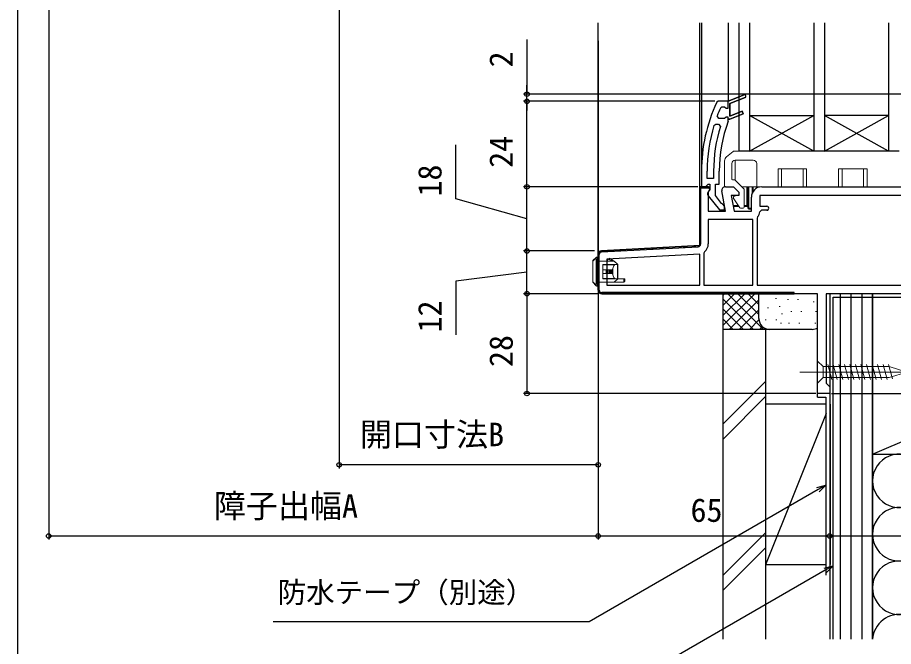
# Model space of a CAD drawing. Units: millimetres, scale not verified. Extents: x -525 to 525, y -783 to 778.
# Drawn here: x -525 to -279.1, y -72.2 to 104.3 of the extents above; entities that cross this region are included whole.
import ezdxf
from ezdxf.enums import TextEntityAlignment as Align

# ---------------------------------------------------------------- set-up
doc = ezdxf.new("R2010")
doc.units = ezdxf.units.MM
doc.header["$LTSCALE"] = 4
for name, color, linetype in [('0-3_YKK_11', 7, 'Continuous'), ('0-4_YKK_12', 2, 'Continuous'), ('0-7_YKK_D', 6, 'Continuous'), ('0-8_YKK_ZWAK', 7, 'Continuous'), ('0-9_YSS_K', 3, 'Continuous'), ('0-A_YSS_KE', 3, 'Continuous')]:
    doc.layers.add(name, color=color, linetype=linetype)
doc.layers.add('0-5_YKK_13', color=4, linetype='Continuous', lineweight=18)
doc.styles.add('ＭＳ ゴシック', font='')
doc.styles.get('ＭＳ ゴシック').set_extended_font_data('MS Gothic')

msp = doc.modelspace()

# ---------------------------------------------------------------- linework, layer by layer
at = {"layer": '0-3_YKK_11'}
for p, q in [((-332.583, 56.5), (-332.283, 56.8)), ((-333.499, 55.584), (-333.199, 55.884)), ((-333.499, 52.756), (-333.199, 53.056)), ((-333.499, 49.927), (-333.199, 50.227)), ((-333.499, 47.099), (-333.199, 47.399)), ((-333.499, 44.271), (-333.199, 44.571)), ((-361.036, 38.55), (-333.957, 39.969)), ((-349.953, 39.131), (-349.636, 39.448)), ((-346.968, 39.287), (-346.651, 39.604)), ((-343.983, 39.444), (-343.666, 39.761)), ((-340.998, 39.6), (-340.681, 39.917)), ((-338.013, 39.757), (-337.696, 40.074)), ((-335.028, 39.913), (-334.711, 40.23)), ((-333.499, 41.442), (-333.199, 41.742)), ((-361.999, 27.8), (-361.999, 37.851)), ((-361.999, 37.851), (-361.999, 27.8)), ((-361.699, 27.8), (-361.699, 37.851)), ((-358.907, 38.662), (-358.59, 38.979)), ((-355.922, 38.818), (-355.605, 39.135)), ((-352.937, 38.974), (-352.62, 39.292)), ((-361.999, 35.57), (-361.699, 35.87)), ((-361.999, 32.741), (-361.699, 33.041)), ((-361.999, 29.913), (-361.699, 30.213)), ((-361.834, 27.249), (-361.615, 27.468)), ((-359.455, 26.8), (-359.155, 27.1)), ((-356.627, 26.8), (-356.327, 27.1)), ((-353.798, 26.8), (-353.498, 27.1)), ((-350.97, 26.8), (-350.67, 27.1)), ((-348.141, 26.8), (-347.841, 27.1)), ((-345.313, 26.8), (-345.013, 27.1)), ((-342.485, 26.8), (-342.185, 27.1)), ((-339.656, 26.8), (-339.356, 27.1)), ((-336.828, 26.8), (-336.528, 27.1)), ((-333.999, 26.8), (-333.699, 27.1)), ((-331.171, 26.8), (-330.871, 27.1)), ((-328.342, 26.8), (-328.042, 27.1)), ((-325.514, 26.8), (-325.214, 27.1)), ((-322.686, 26.8), (-322.386, 27.1)), ((-319.857, 26.8), (-319.557, 27.1)), ((-317.029, 26.8), (-316.729, 27.1)), ((-314.2, 26.8), (-313.9, 27.1)), ((-311.372, 26.8), (-311.072, 27.1)), ((-308.543, 26.8), (-308.243, 27.1)), ((-300.399, 26.8), (-360.999, 26.8))]:
    msp.add_line(p, q, dxfattribs=at)
for points in [[(-327.705, 78.9), (-327.246, 79.2), (-326.574, 79.2), (-326.09, 78.825), (-325.499, 78.9), (-325.499, 80.8), (-321.047, 82.572), (-325.499, 80.8), (-328.281, 80.8), (-328.735, 80.51)], [(-320.751, 81.828), (-324.999, 80.138), (-324.999, 76.661), (-321.547, 78.035), (-321.251, 77.291), (-324.999, 75.8), (-325.499, 75.8), (-325.499, 76.3), (-326.09, 76.375), (-326.574, 76), (-326.599, 76), (-328.135, 76), (-328.603, 76.675)], [(-325.529, 75.183), (-325.499, 75.354), (-325.499, 75.8), (-324.999, 75.8), (-321.251, 77.291), (-321.547, 78.035), (-324.999, 76.661), (-324.999, 80.138), (-320.751, 81.828)], [(-329.491, 74.045), (-329.012, 74.4), (-328.176, 74.4), (-327.698, 73.752)], [(-316.099, 56.8), (-265.399, 56.8), (-265.399, 69.1), (-272.499, 69.1)], [(-332.999, 61.167), (-332.999, 56.8), (-331.899, 56.8), (-331.403, 57.238), (-331.106, 57.5), (-330.699, 57.5), (-330.699, 56.1), (-330.899, 55.7)], [(-329.599, 61.167), (-329.599, 59.1), (-331.399, 59.1), (-331.399, 61.167)], [(-331.086, 54.283), (-327.974, 50.3), (-326.499, 50.3), (-326.499, 51.401), (-326.975, 51.901), (-327.344, 52.092), (-329.099, 54.339), (-329.099, 57.5), (-327.999, 57.5), (-327.999, 61.167)], [(-333.199, 40.768), (-333.199, 56.5), (-330.641, 56.5), (-331.099, 56.8), (-330.675, 56.035), (-331.099, 55.356), (-331.099, 50), (-326.292, 50), (-327.284, 55.626)], [(-326.299, 56.8), (-323.999, 56.8), (-322.499, 55.3), (-322.499, 54.4), (-324.631, 54.4), (-323.855, 50), (-318.999, 50), (-318.999, 53.9)], [(-274.899, 51.4), (-272.999, 51.4), (-272.999, 54.4), (-316.599, 54.4), (-316.599, 51.4), (-314.699, 51.4)], [(-317.399, 29.2), (-272.999, 29.2), (-272.999, 50.2), (-274.899, 50.2)], [(-314.699, 50.2), (-316.115, 50.2), (-316.612, 49.752)], [(-318.599, 29.2), (-318.599, 47.6), (-331.099, 47.6), (-331.099, 40.768)], [(-317.261, 48.345), (-317.399, 48), (-317.399, 29.2)], [(-332.123, 38.557), (-332.299, 38.176), (-332.299, 29.2), (-318.599, 29.2)], [(-246.999, 34.6), (-246.999, 31.958), (-247.119, 31.775), (-247.119, 31.225), (-246.999, 31.042), (-246.999, 26.8), (-297.999, 26.8), (-297.999, 1.7), (-297.499, 1.2), (-296.999, 0.7), (-296.999, -1.2), (-300.399, -1.2), (-300.399, 26.8)], [(-360.999, 26.8), (-306.999, 26.8), (-306.999, 27.1), (-360.999, 27.1)]]:
    msp.add_lwpolyline(points, dxfattribs=at)
for points in [[(-361.052, 38.85), (-333.499, 40.294), (-333.499, 56.8), (-331.099, 56.8), (-333.499, 56.8), (-333.499, 40.294)], [(-333.499, 37.89), (-359.599, 36.522), (-359.599, 29.2), (-333.499, 29.2)]]:
    msp.add_lwpolyline(points, close=True, dxfattribs=at)
for centre, radius, start, end in [((-320.899, 82.2), 0.4, 291.69939, 111.69941), ((-320.899, 82.2), 0.4, 291.69939, 111.69941), ((-286.999, 61.167), 46, 155.13402, 179.99999), ((-287, 61.167), 44.4, 156.46078, 159.55779), ((-286.999, 61.167), 44.4, 163.13981, 180.00001), ((-286.999, 61.167), 41, 160.01112, 180.00001), ((-286.999, 61.167), 42.6, 162.81723, 180.00001), ((-326.299, 55.8), 1, 90, 189.99998), ((-316.099, 53.9), 2.9, 90.00001, 179.99999), ((-330.299, 54.9), 1, 126.86989, 218.08672), ((-318.999, 50), 2.4, 316.39716, 354.0622), ((-314.699, 50.8), 0.6, 269.99999, 90.00001), ((-333.999, 40.768), 0.8, 273.00004, 0.00001), ((-333.999, 40.768), 2.9, 310.32022, 0.00001), ((-360.999, 37.851), 1, 93.00003, 180), ((-360.999, 37.851), 1, 93.00003, 180), ((-360.999, 37.851), 0.7, 93.00002, 179.99999), ((-360.999, 27.8), 1, 180.00001, 269.99999), ((-360.999, 27.8), 1, 180.00001, 269.99999), ((-360.999, 27.8), 0.7, 180.00001, 269.99999)]:
    msp.add_arc(centre, radius, start, end, dxfattribs=at)
at = {"layer": '0-4_YKK_12'}
for p, q in [((-361.999, 37.71), (-361.999, 102.8)), ((-333.499, 56.301), (-333.499, 102.8)), ((-332.999, 102.8), (-332.999, 61.167)), ((-325.499, 102.8), (-325.499, 80.8)), ((-322.498, 102.8), (-322.5, 66.8)), ((-319.499, 102.8), (-319.499, 66.8)), ((-301.499, 102.8), (-301.499, 66.8)), ((-298.499, 102.8), (-298.499, 66.8)), ((-280.499, 102.8), (-280.499, 66.8)), ((-319.499, 76.8), (-301.499, 76.8)), ((-319.499, 66.8), (-301.499, 76.8)), ((-301.499, 66.8), (-319.499, 76.8)), ((-280.499, 76.8), (-298.499, 76.8)), ((-280.499, 66.8), (-298.499, 76.8)), ((-298.499, 66.8), (-280.499, 76.8)), ((-277.499, 66.8), (-322.5, 66.8))]:
    msp.add_line(p, q, dxfattribs=at)
at = {"layer": '0-5_YKK_13'}
for p, q in [((-324.081, 66.734), (-325.936, 65.25)), ((-277.499, 66.8), (-323.894, 66.8)), ((-326.499, 64.079), (-326.499, 57)), ((-323.499, 64.3), (-318.499, 64.3)), ((-323.499, 58.628), (-323.499, 64.3)), ((-324.499, 59), (-324.499, 63.3)), ((-317.499, 63.3), (-317.499, 56.8)), ((-303.499, 61.8), (-311.499, 61.8)), ((-311.499, 56.8), (-311.499, 61.8)), ((-304.499, 56.8), (-304.499, 61.8)), ((-303.499, 61.8), (-303.499, 56.8)), ((-286.499, 61.8), (-294.499, 61.8)), ((-294.499, 56.8), (-294.499, 61.8)), ((-287.499, 56.8), (-287.499, 61.8)), ((-286.499, 61.8), (-286.499, 56.8)), ((-326.499, 56.78), (-326.499, 56.8)), ((-326.299, 56.8), (-326.499, 56.8)), ((-326.299, 56.8), (-324.706, 56.8)), ((-323.878, 58.8), (-324.299, 58.8)), ((-321.146, 56.275), (-323.524, 58.654)), ((-321.671, 56.8), (-317.499, 56.8)), ((-318.799, 54.958), (-318.799, 56.8)), ((-318.499, 56.8), (-318.499, 55.528)), ((-317.499, 56.8), (-311.499, 56.8)), ((-303.499, 56.8), (-304.499, 56.8)), ((-303.499, 56.8), (-294.499, 56.8)), ((-286.499, 56.8), (-287.499, 56.8)), ((-286.499, 56.8), (-277.499, 56.8)), ((-323.306, 54.4), (-323.899, 54.058)), ((-320.999, 51.1), (-320.999, 55.921)), ((-319.999, 50.8), (-319.999, 56.5)), ((-319.999, 56.5), (-319.699, 56.5)), ((-319.699, 56.5), (-319.699, 50.8)), ((-323.999, 53.885), (-323.999, 53.563)), ((-323.963, 53.448), (-322.198, 50.928)), ((-324.137, 51.6), (-322.669, 51.6)), ((-322.459, 51.3), (-324.084, 51.3)), ((-321.952, 50.8), (-321.299, 50.8)), ((-320.999, 51.6), (-320.299, 51.6)), ((-320.299, 51.3), (-320.999, 51.3)), ((-320.299, 51.6), (-320.299, 51.3)), ((-319.699, 50.8), (-318.999, 50.8)), ((-318.999, 50.5), (-319.699, 50.5)), ((-362.375, 37.1), (-362.379, 37.095)), ((-363.499, 30.076), (-363.499, 35.976)), ((-363.493, 35.976), (-363.499, 35.976)), ((-362.673, 36.796), (-363.493, 35.976)), ((-363.493, 35.976), (-363.493, 30.125)), ((-362.253, 36.1), (-362.547, 36.1)), ((-361.999, 36.1), (-361.999, 29.9)), ((-357.499, 35.9), (-361.999, 35.9)), ((-360.699, 35), (-357.263, 35)), ((-360.699, 34.896), (-360.699, 35)), ((-360.699, 34.896), (-360.699, 33.5)), ((-357.442, 34.896), (-360.699, 34.896)), ((-356.499, 35), (-357.499, 35.9)), ((-356.564, 35), (-357.263, 35)), ((-356.564, 31), (-356.564, 35)), ((-356.564, 35), (-356.499, 35)), ((-356.499, 35), (-356.499, 31)), ((-359.799, 33.5), (-360.699, 33.5)), ((-360.699, 33.5), (-360.699, 32.5)), ((-360.699, 32.5), (-360.699, 31.104)), ((-359.799, 33.5), (-359.799, 32.5)), ((-359.358, 33.5), (-359.799, 33.5)), ((-359.216, 32.5), (-359.358, 32.5)), ((-359.216, 33.5), (-359.216, 32.5)), ((-358.799, 33.5), (-359.216, 33.5)), ((-358.799, 32.5), (-359.216, 32.5)), ((-358.799, 33.5), (-358.799, 32.5)), ((-358.667, 33.5), (-358.799, 33.5)), ((-358.667, 32.5), (-358.799, 32.5)), ((-358.485, 32.5), (-358.667, 32.5)), ((-358.485, 33.5), (-358.485, 32.5)), ((-358.45, 32.5), (-358.485, 32.5)), ((-358.45, 33.5), (-358.258, 33.5)), ((-358.258, 32.5), (-358.45, 32.5)), ((-358.258, 33.5), (-358.258, 32.5)), ((-358.027, 33.5), (-358.258, 33.5)), ((-358.027, 32.5), (-358.258, 32.5)), ((-358.027, 33.5), (-358.027, 32.5)), ((-357.887, 33.896), (-357.887, 32.104)), ((-363.493, 30.125), (-362.63, 29.261)), ((-357.499, 30), (-361.999, 30)), ((-360.699, 31.104), (-357.442, 31.104)), ((-357.499, 30), (-356.499, 31)), ((-354.799, 30), (-357.499, 30)), ((-356.564, 31), (-357.263, 31)), ((-356.499, 31), (-356.564, 31)), ((-354.799, 31), (-354.499, 31)), ((-362.487, 28.988), (-362.548, 29.049)), ((-362.336, 28.988), (-362.275, 28.9)), ((-300.399, 7.9), (-300.399, 1.7)), ((-300.399, 7.9), (-298.849, 6.35)), ((-280.315, 6.35), (-298.849, 6.35)), ((-298.849, 6.35), (-298.849, 3.25)), ((-296.423, 2.7), (-297.548, 6.9)), ((-294.87, 2.7), (-295.995, 6.9)), ((-293.317, 2.7), (-294.442, 6.9)), ((-291.764, 2.7), (-292.889, 6.9)), ((-290.211, 2.7), (-291.337, 6.9)), ((-288.658, 2.7), (-289.784, 6.9)), ((-287.105, 2.7), (-288.231, 6.9)), ((-285.552, 2.7), (-286.678, 6.9)), ((-283.999, 2.7), (-285.125, 6.9)), ((-282.447, 2.7), (-283.572, 6.9)), ((-280.894, 2.7), (-282.019, 6.9)), ((-279.41, 2.959), (-280.466, 6.9)), ((-275.399, 4.8), (-280.315, 6.35)), ((-305.399, 4.8), (-270.399, 4.8)), ((-300.399, 1.7), (-298.849, 3.25)), ((-298.849, 3.25), (-280.315, 3.25)), ((-275.399, 4.8), (-280.315, 3.25))]:
    msp.add_line(p, q, dxfattribs=at)
for points in [[(-310.499, 61.8), (-310.499, 56.8), (-311.499, 56.8)], [(-293.499, 61.8), (-293.499, 56.8), (-294.499, 56.8)], [(-319.999, 51.6), (-320.299, 51.6), (-320.299, 56.8)], [(-319.699, 50.5), (-319.699, 50.8), (-319.999, 50.8)], [(-363.411, 36.188), (-362.591, 37.009), (-362.587, 37.012)], [(-362.375, 37.1), (-361.999, 37.1), (-361.999, 36.1), (-362.253, 36.1)], [(-362.253, 36.1), (-362.253, 29.9), (-362.547, 29.9), (-362.547, 36.1)], [(-359.399, 35.9), (-359.399, 36.5), (-357.799, 35.9)], [(-358.799, 36.275), (-358.799, 36.8), (-356.999, 35.6)], [(-357.285, 35.707), (-356.999, 35.6), (-356.999, 35.45)], [(-359.358, 32.5), (-359.799, 32.5), (-360.699, 32.5)], [(-359.358, 32.5), (-359.358, 33.5), (-359.216, 33.5)], [(-358.667, 32.5), (-358.667, 33.5), (-358.485, 33.5)], [(-358.45, 32.5), (-358.45, 33.5), (-358.485, 33.5)], [(-358.027, 33.5), (-357.947, 33.695), (-357.887, 33.896)], [(-357.887, 32.104), (-357.946, 32.303), (-358.027, 32.5)], [(-362.548, 29.049), (-363.499, 30), (-363.499, 30.076)], [(-362.253, 29.9), (-361.999, 29.9), (-361.999, 28.9), (-362.275, 28.9)], [(-357.263, 31), (-360.699, 31), (-360.699, 31.104)], [(-354.799, 30), (-354.799, 31), (-356.499, 31)], [(-354.499, 31), (-354.499, 30.3), (-354.799, 30)]]:
    msp.add_lwpolyline(points, dxfattribs=at)
for centre, radius, start, end in [((-323.894, 66.5), 0.3, 90, 128.65981), ((-324.999, 64.079), 1.5, 128.65981, 180), ((-323.499, 63.3), 1, 90, 180), ((-318.499, 63.3), 1, 0, 90), ((-326.299, 57), 0.2, 180, 270), ((-324.299, 59), 0.2, 180, 270), ((-323.878, 58.3), 0.5, 45, 90), ((-320.299, 56.5), 0.3, 0, 90), ((-320.299, 56.5), 0.6, 0, 30), ((-321.499, 55.921), 0.5, 0, 45), ((-323.799, 53.885), 0.2, 120, 180), ((-323.799, 53.563), 0.2, 180, 215), ((-321.952, 51.1), 0.3, 215, 270), ((-321.299, 51.1), 0.3, 270, 0), ((-320.299, 51), 0.3, 0, 90), ((-319.699, 50.8), 0.3, 180, 270), ((-362.39, 36.809), 0.284, 135.21566, 182.49633), ((-362.369, 36.791), 0.304, 91.7644, 179.04855), ((-362.382, 36.8), 0.295, 89.30544, 134.94469), ((-362.375, 36.8), 0.3, 90, 135), ((-363.199, 35.976), 0.3, 135, 180), ((-363.21, 35.988), 0.284, 135.21566, 182.49633), ((-362.347, 29.249), 0.284, 177.50367, 224.78434), ((-362.318, 29.301), 0.314, 187.32627, 266.78077), ((-362.383, 29.223), 0.24, 226.38814, 281.18869), ((-362.275, 29.2), 0.3, 225, 270)]:
    msp.add_arc(centre, radius, start, end, dxfattribs=at)
for centre, major_axis, ratio, start_param, end_param in [((-362.393, 36.1), (0, 1), 0.14, 4.712389, 6.1791526), ((-362.687, 36.1), (0, 0.7), 0.2, 4.712389, 6.1791526), ((-355.71, 33), (0, 2.9), 0.789474, 0.8581397, 1.2566748), ((-357.263, 34.7), (0, 0.3), 0.789474, 6.2831853, 7.141325), ((-355.71, 33), (0, 2.9), 0.789474, 1.8849178, 2.283453), ((-363.199, 30.125), (0.286, 0.119), 0.756388, 2.640578, 2.8379736), ((-362.687, 29.9), (0, 0.7), 0.2, 3.5625567, 4.712389), ((-362.393, 29.9), (0, 1), 0.14, 3.5625567, 4.712389), ((-357.263, 31.3), (0, 0.3), 0.789474, 2.283453, 3.1415927)]:
    msp.add_ellipse(centre, major_axis=major_axis, ratio=ratio, start_param=start_param, end_param=end_param, dxfattribs=at)
at = {"layer": '0-7_YKK_D'}
for p, q in [((-434.687, 140.383), (-434.687, -22.198)), ((-516.244, 138.667), (-516.244, -42.2)), ((-381.999, 98.177), (-381.999, 82.8)), ((-361.999, 97.801), (-361.999, -22.198)), ((-361.999, 97.801), (-361.999, -42.2)), ((-381.999, 82.8), (-381.999, 85.35)), ((-249.299, 82.8), (-382.999, 82.8)), ((-381.999, 80.8), (-381.999, 82.8)), ((-381.999, 80.8), (-381.999, 82.8)), ((-329.281, 80.8), (-382.999, 80.8)), ((-329.281, 80.8), (-382.999, 80.8)), ((-381.999, 56.8), (-381.999, 80.8)), ((-381.999, 80.8), (-381.999, 78.25)), ((-333.999, 56.8), (-382.999, 56.8)), ((-333.999, 56.8), (-382.999, 56.8)), ((-381.999, 38.8), (-381.999, 56.8)), ((-362.999, 38.802), (-382.999, 38.802)), ((-362.999, 38.8), (-382.999, 38.8)), ((-381.999, 26.802), (-381.999, 38.802)), ((-361.999, 26.802), (-382.999, 26.802)), ((-361.999, 26.802), (-382.999, 26.802)), ((-381.999, 26.802), (-381.999, -1.198)), ((-361.999, 26.802), (-361.999, -42.2)), ((-300.899, -1.198), (-382.999, -1.198)), ((-296.999, -1.698), (-296.999, -42.2)), ((-296.999, -1.698), (-296.999, -42.2)), ((-296.499, -1.2), (10.814, -1.2)), ((-361.999, -21.198), (-434.687, -21.198)), ((-361.999, -41.2), (-516.244, -41.2)), ((-296.999, -41.2), (-361.999, -41.2)), ((-246.999, -41.2), (-296.999, -41.2))]:
    msp.add_line(p, q, dxfattribs=at)
for points in [[(-381.999, 47.8), (-401.999, 53.452), (-401.999, 68.548)], [(-381.999, 32.802), (-401.999, 30.344), (-401.999, 15.299)], [(-298.05, -26.894), (-300.259, -28.169), (-364.524, -65.272), (-453.242, -65.272)], [(-300.6, -27.577), (-298.05, -26.894), (-299.917, -28.76)], [(-296.05, -49.533), (-298.259, -50.808), (-362.364, -87.819), (-451.082, -87.819)], [(-298.6, -50.216), (-296.05, -49.533), (-297.917, -51.4)]]:
    msp.add_lwpolyline(points, dxfattribs=at)
for centre in [(-381.999, 82.8), (-381.999, 80.8), (-381.999, 80.8), (-381.999, 56.8), (-381.999, 56.8), (-381.999, 38.802), (-381.999, 38.8), (-381.999, 26.802), (-381.999, 26.802), (-381.999, -1.198), (-434.687, -21.198), (-361.999, -21.198), (-516.244, -41.2), (-361.999, -41.2), (-361.999, -41.2), (-296.999, -41.2), (-296.999, -41.2)]:
    msp.add_circle(centre, 0.637, dxfattribs=at)
at = {"layer": '0-8_YKK_ZWAK'}
msp.add_line((-525, 747.3), (-525, -782.7), dxfattribs=at)
at = {"layer": '0-9_YSS_K'}
for p, q in [((-326.9, 20.772), (-320.871, 26.802)), ((-326.9, 26.429), (-326.528, 26.802)), ((-326.9, 23.601), (-323.699, 26.802)), ((-326.9, 16.802), (-326.9, 26.802)), ((-326.9, 17.944), (-318.042, 26.802)), ((-326.9, 25.287), (-318.415, 16.802)), ((-325.587, 26.802), (-315.587, 16.802)), ((-325.214, 16.802), (-316.9, 25.115)), ((-322.758, 26.802), (-316.9, 20.944)), ((-319.93, 26.802), (-316.9, 23.772)), ((-317.101, 26.802), (-316.9, 26.601)), ((-316.9, 19.802), (-316.9, 26.802)), ((-312.145, 25.585), (-312.145, 25.385)), ((-308.77, 25.281), (-308.77, 25.081)), ((-305.93, 25.281), (-305.93, 25.081)), ((-301.547, 24.614), (-301.547, 24.414)), ((-296.999, 26.802), (-296.999, -70.167)), ((-284.999, 26.802), (-296.999, 26.802)), ((-293.999, -70.167), (-293.999, 26.802)), ((-290.999, -70.167), (-290.999, 26.802)), ((-287.999, 26.802), (-287.999, -70.167)), ((-284.999, -70.167), (-284.999, 26.802)), ((-284.999, -18.198), (-179.999, 26.802)), ((-326.9, 22.458), (-321.243, 16.802)), ((-322.386, 16.802), (-316.9, 22.287)), ((-314.405, 22.945), (-314.405, 22.745)), ((-311.058, 23.279), (-311.058, 23.079)), ((-310.399, 21.276), (-310.399, 21.076)), ((-307.825, 21.879), (-307.825, 21.679)), ((-304.984, 21.879), (-304.984, 21.679)), ((-300.88, 21.943), (-300.88, 21.743)), ((-326.9, 19.63), (-324.072, 16.802)), ((-319.557, 16.802), (-316.883, 19.476)), ((-316.729, 16.802), (-315.934, 17.596)), ((-315.072, 19.607), (-315.072, 19.407)), ((-312.06, 19.607), (-312.06, 19.407)), ((-310.733, 18.605), (-310.733, 18.405)), ((-308.436, 18.605), (-308.436, 18.405)), ((-305.596, 18.605), (-305.596, 18.405)), ((-301.05, 18.605), (-301.05, 18.405)), ((-313.9, 16.802), (-326.9, 16.802)), ((-301.9, 16.802), (-313.9, 16.802)), ((-314.9, 2.259), (-326.9, -9.741)), ((-326.9, -13.983), (-314.9, -1.983)), ((-314.9, -49.198), (-314.9, -4.198)), ((-297.9, -4.198), (-314.9, -4.198)), ((-296.9, -4.198), (-296.9, -49.198)), ((-314.9, -49.198), (-297.9, -6.698)), ((-284.999, -18.198), (-284.999, -70.167)), ((-314.9, -40.167), (-326.9, -52.167)), ((-314.9, -44.41), (-326.9, -56.41)), ((-314.9, -49.198), (-297.9, -49.198))]:
    msp.add_line(p, q, dxfattribs=at)
for centre, radius, start, end in [((-313.9, 19.802), 3, 180, 270), ((-301.9, 19.802), 3, 270, 300.02275), ((-277.499, -25.698), 7.5, 78.21647, 281.78351), ((-277.499, -40.698), 7.5, 78.21647, 281.78351), ((-277.499, -55.698), 7.5, 78.21647, 281.78351), ((-277.499, -70.698), 7.5, 78.21647, 175.94001)]:
    msp.add_arc(centre, radius, start, end, dxfattribs=at)
at = {"layer": '0-A_YSS_KE'}
for p, q in [((-300.399, -2.198), (-300.399, 22.802)), ((-326.9, -70.167), (-326.9, 16.802))]:
    msp.add_line(p, q, dxfattribs=at)
for points in [[(-295.999, -70.167), (-295.999, 25.802), (-246.999, 25.802)], [(-314.9, -70.167), (-314.9, 16.802), (-326.9, 16.802)], [(-300.399, -2.198), (-298.05, -2.198), (-298.05, -52.198)]]:
    msp.add_lwpolyline(points, dxfattribs=at)
msp.add_lwpolyline([(-179.999, -18.198), (-179.999, 26.802), (-284.999, 26.802), (-284.999, -18.198)], close=True, dxfattribs=at)

# ---------------------------------------------------------------- texts
at = {"layer": '0-7_YKK_D', "style": 'ＭＳ ゴシック'}
for s, p in [('2', (-383.999, 90.297)), ('24', (-383.999, 62.127)), ('18', (-403.999, 54.071)), ('12', (-403.999, 15.918)), ('28', (-383.999, 6.231))]:
    msp.add_text(s, height=6.598, rotation=90, dxfattribs=at).set_placement(p, align=Align.BOTTOM_LEFT)
for s, height, p in [('開口寸法B', 6.598, (-428.897, -17.971)), ('障子出幅A', 6.598, (-469.906, -38.024)), ('65', 6.598, (-336.07, -39.2)), ('防水テープ（別途）', 5.865, (-451.946, -61.686))]:
    msp.add_text(s, height=height, dxfattribs=at).set_placement(p, align=Align.BOTTOM_LEFT)

doc.saveas('drawing.dxf')
